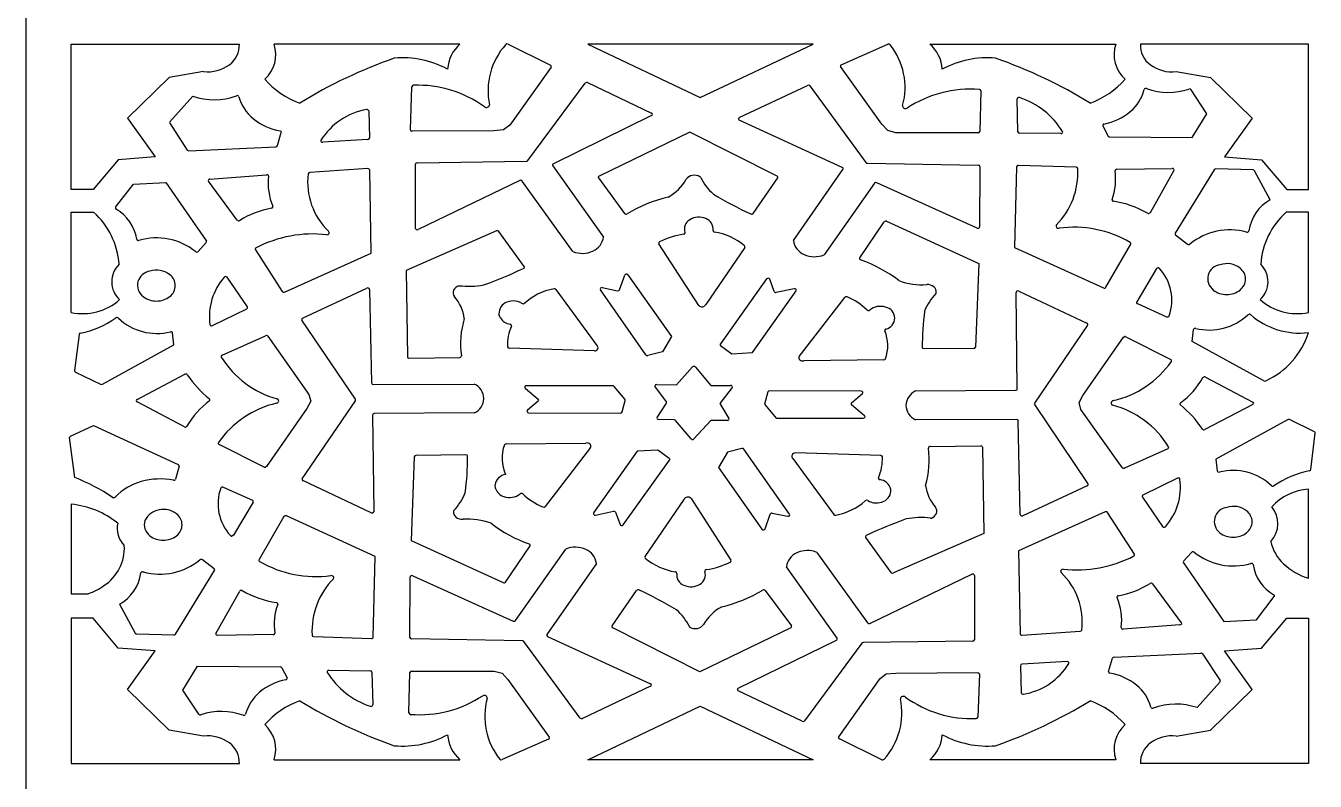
# Model space of a CAD drawing. Extents: x 0 to 1000, y 0 to 1000.
# Drawn here: x 0 to 286.7, y 173.8 to 341.8 of the extents above; entities that cross this region are included whole.
import ezdxf

# ---------------------------------------------------------------- set-up
doc = ezdxf.new("R2010")
doc.units = 0
doc.layers.add('WHITE', color=7, linetype='CONTINUOUS')

msp = doc.modelspace()

# ---------------------------------------------------------------- linework, layer by layer
at = {"layer": 'WHITE', "linetype": 'Continuous'}
for p, q in [((0, 1000), (0, 0)), ((10.1211, 305.424), (10.1211, 337.7211)), ((10.1211, 337.7211), (47.4949, 337.7211)), ((96.5472, 337.7211), (55.2218, 337.7211)), ((107.2497, 337.7211), (116.6621, 333.0519)), ((175.0745, 337.7211), (124.9941, 337.7211)), ((124.9941, 337.7211), (149.9393, 325.843)), ((149.9393, 325.843), (175.0745, 337.7211)), ((181.344, 333.1595), (191.6893, 337.7083)), ((201.0564, 337.7211), (242.382, 337.7211)), ((285.2334, 337.7211), (247.8596, 337.7211)), ((285.2334, 305.424), (285.2334, 337.7211)), ((116.7963, 332.6234), (107.6321, 319.6833)), ((190.3924, 319.9114), (181.1936, 332.7212)), ((31.8933, 330.2972), (22.6208, 321.2852)), ((39.5469, 331.619), (31.8933, 330.2972)), ((255.8076, 331.619), (263.4612, 330.2972)), ((263.4612, 330.2972), (272.7339, 321.2852)), ((85.5245, 318.6786), (85.8719, 328.2671)), ((111.6641, 311.8407), (124.4144, 329.0549)), ((124.9411, 329.1644), (139.1691, 322.3895)), ((158.663896, 321.400365), (173.8156, 328.5608)), ((174.3421, 328.4495), (186.8359, 311.4132)), ((212.4069, 327.3207), (212.1601, 318.3313)), ((262.6326, 322.239), (259.1261, 327.6025)), ((37.1418, 326.1487), (32.0503, 320.4776)), ((220.6124, 318.2517), (220.435, 325.5419)), ((22.6208, 321.2852), (28.8025, 312.6336)), ((76.2494, 322.8615), (76.411, 316.8206)), ((139.1734, 321.8453), (117.3138, 311.1295)), ((259.4008, 316.9455), (262.6326, 322.239)), ((272.7339, 321.2852), (266.5521, 312.6336)), ((32.0211, 320.1418), (35.9186, 314.1854)), ((104.1021, 318.4518), (85.9142, 318.3531)), ((106.2417, 318.6377), (104.1021, 318.4518)), ((107.6321, 319.6833), (106.2417, 318.6377)), ((158.6665, 320.8507), (158.4693, 321.1242)), ((181.5592, 310.3158), (158.6665, 320.8507)), ((191.6594, 318.4916), (190.3924, 319.9114)), ((193.4637, 318.0313), (191.6594, 318.4916)), ((239.5011, 319.529), (240.6875, 317.2851)), ((55.9548, 315.1672), (56.8223, 318.0735)), ((76.0518, 316.4982), (66.0236, 315.901)), ((147.6773, 318.1848), (127.4883, 308.405)), ((167.0656, 308.3923), (147.6773, 318.1848)), ((211.7726, 318.0222), (193.4637, 318.0313)), ((230.1929, 317.8474), (220.9946, 317.942)), ((241.0394, 317.0943), (259.4008, 316.9455)), ((28.8025, 312.6336), (20.5601, 312.0327)), ((36.2826, 314.0187), (55.6008, 314.9264)), ((266.5521, 312.6336), (274.7944, 312.0327)), ((20.5601, 312.0327), (14.9672, 305.424)), ((76.0648, 310.042), (63.1329, 309.1694)), ((76.822, 291.2541), (76.484, 309.7316)), ((86.6583, 296.7626), (86.6387, 311.0566)), ((87.0199, 311.373), (111.3389, 311.6882)), ((117.1781, 310.6996), (128.4628, 294.8378)), ((170.7084, 294.0685), (181.7058, 309.8843)), ((187.1604, 311.2595), (211.7963, 310.8516)), ((212.1757, 310.5342), (212.1029, 297.0872)), ((220.3389, 310.4632), (219.8746, 292.519)), ((220.4609, 310.687), (220.3389, 310.4632)), ((233.557, 310.3498), (220.7419, 310.7725)), ((242.5901, 309.9113), (254.9495, 310.1006)), ((264.2929, 309.7987), (255.5967, 295.6864)), ((272.9189, 309.75), (264.6519, 309.9726)), ((274.7944, 312.0327), (280.3875, 305.424)), ((23.9162, 306.6248), (31.1472, 306.9865)), ((31.1472, 306.9865), (40.1703, 293.9303)), ((47.0144, 298.6182), (40.634, 307.2619)), ((40.9295, 307.7399), (53.5527, 308.7049)), ((109.8644, 307.4088), (87.2429, 296.4907)), ((121.6743, 291.6136), (110.3956, 307.2967)), ((127.3105, 308.2103), (127.3539, 307.9701)), ((127.3539, 307.9701), (133.1455, 300.1027)), ((161.7737, 300.0872), (167.1996, 307.9683)), ((211.5277, 296.8122), (189.2307, 306.9094)), ((255.3089, 309.6526), (250.0211, 300.2452)), ((276.7309, 303.1262), (273.2607, 309.5614)), ((14.9672, 305.424), (10.1211, 305.424)), ((19.9798, 301.4638), (23.9162, 306.6248)), ((188.7069, 306.7903), (177.523, 290.8811)), ((280.3875, 305.424), (285.2334, 305.424)), ((10.1211, 278.067), (10.1211, 300.3572)), ((10.1211, 300.3572), (15.079, 300.3572)), ((185.4494, 290.2028), (190.8994, 298.2312)), ((191.4278, 298.3536), (211.8967, 288.9696)), ((250.0211, 300.2452), (249.769, 300.0715)), ((285.2334, 300.3572), (280.2757, 300.3572)), ((285.2334, 278.067), (285.2334, 300.3572)), ((104.6583, 296.1999), (84.5763, 287.3882)), ((110.8222, 288.3058), (105.1749, 296.0827)), ((40.1436, 293.5861), (38.3564, 291.6253)), ((149.6464, 279.6417), (140.8012, 293.3517)), ((159.8812, 292.5389), (151.2138, 279.8733)), ((219.8746, 292.519), (239.6445, 283.5192)), ((240.1833, 283.6604), (245.7238, 293.2397)), ((255.6751, 295.3158), (258.3242, 293.2495)), ((51.066, 292.0123), (57.0251, 282.7404)), ((57.5545, 282.6103), (76.822, 291.2541)), ((84.5763, 287.3882), (84.8562, 268.2246)), ((211.8967, 288.9696), (211.2029, 270.3653)), ((251.4191, 287.8302), (247.0385, 280.4415)), ((251.7357, 288.0076), (251.4191, 287.8302)), ((49.2935, 279.3345), (44.7945, 285.8851)), ((132.0567, 283.1186), (133.1754, 286.3727)), ((133.390022, 286.575706), (133.5, 286.6008)), ((133.8837, 286.4452), (143.585, 272.7297)), ((164.7449, 285.5124), (154.449, 271.123)), ((166.4203, 282.6993), (165.4514, 285.4406)), ((57.2562, 282.5847), (57.5545, 282.6103)), ((61.561, 276.8033), (75.8619, 283.4753)), ((76.4413, 283.2061), (76.8786, 262.3931)), ((117.8832, 283.1936), (126.9849, 270.7329)), ((137.8848, 268.6451), (127.7686, 283.1191)), ((128.1981, 283.5827), (131.5907, 282.8972)), ((161.6319, 269.1355), (171.3308, 282.852)), ((170.8994, 283.3165), (166.8883, 282.4805)), ((171.3039, 283.2011), (171.222289, 283.266283)), ((171.9949, 268.3058), (182.1158, 281.4144)), ((220.4902, 261.08), (220.2193, 282.533)), ((220.7998, 282.8102), (235.9726, 275.6771)), ((41.511, 275.1388), (49.1559, 278.9093)), ((247.2009, 280.0265), (253.6898, 277.12)), ((73.2993, 258.7544), (61.4138, 276.3761)), ((105.493153, 276.922722), (105.2251, 277.7049)), ((271.7517, 277.5688), (272.0196, 277.6878)), ((11.8382, 273.1901), (10.8592, 265.1311)), ((32.9308, 270.8758), (32.6432, 273.5041)), ((43.6382, 268.5734), (53.2976, 272.8936)), ((53.8194, 272.7743), (62.9641, 259.825)), ((143.585, 272.7297), (141.5648, 269.3275)), ((236.1179, 275.2495), (224.2926, 257.8979)), ((235.0859, 259.6326), (244.0751, 272.5411)), ((244.0751, 272.5411), (244.3156, 272.6913)), ((244.6152, 272.654), (254.613, 267.614)), ((259.4038, 271.6344), (259.6914, 274.2627)), ((17.0245, 262.1152), (32.9308, 270.8758)), ((126.4469, 269.5089), (107.4811, 270.1103)), ((154.5214, 270.7308), (157.0128, 268.8625)), ((199.7471, 269.9543), (199.4711, 270.045)), ((210.8203, 270.0588), (199.7471, 269.9543)), ((275.3101, 262.8738), (259.4038, 271.6344)), ((85.2501, 267.9121), (96.4917, 268.073)), ((141.5648, 269.3275), (138.3373, 268.5)), ((157.0128, 268.8625), (161.6319, 269.1355)), ((190.7934, 267.5183), (173.0243, 267.3136)), ((11.0456, 264.8286), (16.6087, 262.1062)), ((24.7572, 258.7248), (35.3699, 264.3318)), ((144.6988, 261.9593), (148.2843, 265.9432)), ((148.9163, 265.9345), (152.3329, 261.8526)), ((77.2669, 262.0822), (99.734753, 262.129899)), ((111.0714, 261.2292), (113.9639, 258.8112)), ((130.5432, 261.7675), (111.3485, 261.7662)), ((133.2536, 258.751), (130.8639, 261.6286)), ((142.4457, 258.1781), (139.866803, 261.704704)), ((140.2976, 262.0638), (144.6988, 261.9593)), ((152.3329, 261.8526), (156.7357, 261.8344)), ((157.0594, 261.3469), (154.3067, 257.8592)), ((261.7615, 263.5731), (262.0053, 263.7458)), ((262.3247, 263.7078), (272.8339, 258.1522)), ((35.2665, 252.6383), (24.7572, 258.1937)), ((61.4734, 241.0965), (73.2986, 258.448)), ((63.3779, 258.3192), (62.5053, 256.7134)), ((62.9641, 259.825), (63.3779, 258.3192)), ((113.9658, 258.371), (111.5423, 256.3152)), ((132.6116, 255.9424), (133.3111, 258.5048)), ((164.9794, 260.4036), (164.2436, 257.708)), ((185.7716, 260.5664), (165.3595, 260.6511)), ((183.6252, 257.975), (186.0488, 260.0309)), ((197.8296, 260.6279), (220.1058, 260.7606)), ((234.2131, 258.0268), (235.0859, 259.6326)), ((272.8339, 258.1522), (273.0108, 257.8868)), ((62.5053, 256.7134), (53.5162, 243.8049)), ((77.1009, 255.266), (77.372, 233.813)), ((99.7615, 255.7181), (77.4854, 255.5854)), ((111.8194, 255.7797), (132.2315, 255.6951)), ((140.3684, 254.7389), (142.4532, 257.8648)), ((154.3067, 257.8592), (156.3584, 254.5156)), ((164.2436, 257.708), (166.8425, 254.5786)), ((186.5196, 255.1168), (183.6272, 257.5348)), ((224.2918, 257.5916), (236.1772, 239.97)), ((234.627, 256.5212), (234.2131, 258.0268)), ((243.7719, 243.5719), (234.627, 256.5212)), ((272.8339, 257.6214), (262.2211, 252.0142)), ((9.9294, 250.56), (15.0347, 252.9351)), ((15.0347, 252.9351), (33.8837, 244.2305)), ((35.8297, 252.7729), (35.5859, 252.6002)), ((144.2067, 254.1881), (140.6972, 254.2716)), ((147.9493, 249.9479), (144.5152, 254.0504)), ((152.3017, 254.0731), (148.5813, 249.9391)), ((156.0102, 254.0577), (152.3017, 254.0731)), ((166.8425, 254.5786), (186.2425, 254.5798)), ((220.3242, 254.2637), (197.8558, 254.2163)), ((221.1497, 233.1399), (220.7126, 253.9529)), ((280.5665, 254.2308), (264.6604, 245.4702)), ((286.5455, 251.5173), (280.9823, 254.2399)), ((10.8821, 241.3692), (9.7358, 250.2521)), ((285.7528, 243.1558), (286.7318, 251.2149)), ((52.9758, 243.6921), (42.978, 248.732)), ((106.7976, 248.8277), (124.5668, 249.0325)), ((125.5962, 248.0402), (115.4753, 234.9316)), ((135.9591, 247.2106), (126.2604, 233.494)), ((140.5782, 247.4836), (135.9591, 247.2106)), ((143.0698, 245.6154), (140.5782, 247.4836)), ((156.0262, 247.0186), (154.0063, 243.6164)), ((159.2537, 247.846), (156.0262, 247.0186)), ((169.8224, 233.227), (159.7062, 247.7009)), ((190.1101, 246.2357), (171.1441, 246.8372)), ((201.0996, 248.273), (212.3409, 248.4341)), ((212.7351, 248.1216), (213.0148, 228.9578)), ((253.9528, 247.7726), (244.2934, 243.4524)), ((34.0711, 243.887), (33.2906, 241.0024)), ((53.5162, 243.8049), (53.2754, 243.6547)), ((86.3881, 245.9807), (85.6945, 227.3764)), ((97.8439, 246.3917), (86.7707, 246.2872)), ((98.1202, 246.3009), (97.8439, 246.3917)), ((132.8464, 230.8336), (143.1423, 245.223)), ((170.6061, 245.6132), (179.7079, 233.1524)), ((264.6604, 245.4702), (264.9478, 242.8419)), ((154.0063, 243.6164), (163.7073, 229.9007)), ((256.08, 241.2072), (248.4354, 237.4367)), ((265.1151, 242.6089), (265.4416, 242.5663)), ((43.3431, 239.0378), (43.567, 239.241)), ((43.9012, 239.226), (50.3902, 236.3195)), ((76.7913, 233.5358), (61.6185, 240.6689)), ((104.443033, 238.904791), (104.3529, 239.7137)), ((236.03, 239.5428), (221.7294, 232.8708)), ((285.2334, 218.9849), (285.2334, 238.7683)), ((10.1211, 235.4162), (10.1211, 215.5365)), ((50.5525, 235.9045), (46.1719, 228.5158)), ((137.7101, 223.8072), (146.3775, 236.4727)), ((147.9448, 236.7043), (156.7898, 222.9943)), ((248.2978, 237.0115), (252.7965, 230.4611)), ((57.4077, 232.6857), (51.8674, 223.1063)), ((77.7166, 223.827), (57.9466, 232.8268)), ((77.372, 233.813), (77.1801, 233.5369)), ((126.6916, 233.0295), (130.7028, 233.8655)), ((131.1707, 233.6468), (132.1398, 230.9054)), ((164.4156, 229.9735), (165.5345, 233.2275)), ((166.0005, 233.4488), (169.393, 232.7633)), ((240.0365, 233.7358), (220.7692, 225.092)), ((246.5251, 224.3337), (240.566, 233.6056)), ((253.1166, 230.2997), (253.4533, 230.4362)), ((46.1719, 228.5158), (45.8553, 228.3385)), ((85.6945, 227.3764), (106.1633, 217.9924)), ((112.1696, 226.3982), (111.9574, 226.5866)), ((192.4164, 220.2633), (186.7688, 228.0402)), ((213.0148, 228.9578), (192.9328, 220.1461)), ((77.2521, 205.8828), (77.7166, 223.827)), ((106.6916, 218.1149), (112.1416, 226.1433)), ((108.8842, 209.5557), (120.068, 225.4649)), ((175.9167, 224.7326), (187.1954, 209.0493)), ((220.7692, 225.092), (221.1072, 206.6144)), ((259.2346, 224.7208), (257.4474, 222.7599)), ((41.9159, 221.0302), (39.2668, 223.0965)), ((126.8826, 222.2776), (115.8853, 206.4617)), ((180.4129, 205.6465), (169.1284, 221.5082)), ((257.4207, 222.4158), (266.4438, 209.3595)), ((33.2981, 206.5474), (41.9945, 220.6596)), ((85.41531, 205.81369), (85.4881, 219.2588)), ((86.0633, 219.5338), (108.3605, 209.4366)), ((187.7266, 208.9372), (210.3483, 219.8553)), ((210.9327, 219.5834), (210.9523, 205.2894)), ((10.1211, 215.5365), (13.8838, 215.5365)), ((42.2821, 206.6935), (47.5699, 216.1008)), ((130.3915, 208.3777), (135.8173, 216.2588)), ((164.4455, 216.2433), (170.2371, 208.3759)), ((250.5766, 217.7278), (256.9573, 209.0843)), ((20.8601, 213.22), (24.3305, 206.7846)), ((273.6748, 209.7214), (277.6112, 214.8822)), ((14.9672, 210.0645), (10.1211, 210.0645)), ((10.1211, 210.0645), (10.1211, 177.7674)), ((20.5601, 203.4556), (14.9672, 210.0645)), ((266.4438, 209.3595), (273.6748, 209.7214)), ((274.7944, 203.4556), (280.3875, 210.0645)), ((280.3875, 210.0645), (285.2334, 210.0645)), ((285.2334, 210.0645), (285.2334, 177.7674)), ((24.6721, 206.596), (32.9394, 206.3735)), ((149.9137, 198.1612), (130.5254, 207.9538)), ((170.1027, 207.941), (149.9137, 198.1612)), ((221.5264, 206.3041), (234.4584, 207.1766)), ((256.6616, 208.6061), (244.0383, 207.641)), ((256.9573, 209.0843), (256.9711, 208.7785)), ((42.6415, 206.2455), (42.3101, 206.3883)), ((55.0011, 206.4347), (42.6415, 206.2455)), ((64.0341, 205.9962), (76.8492, 205.5735)), ((110.4308, 205.0866), (85.795, 205.4944)), ((123.2489, 187.8966), (110.7552, 204.9329)), ((115.8489, 206.2212), (116.032, 206.0302)), ((116.032, 206.0302), (138.9247, 195.4953)), ((158.4176, 194.5007), (180.2775, 205.2165)), ((185.927, 204.5053), (173.1766, 187.2911)), ((210.5712, 204.973), (186.2524, 204.6578)), ((28.8025, 202.8549), (20.5601, 203.4556)), ((22.6208, 194.2033), (28.8025, 202.8549)), ((240.7687, 198.2727), (241.6362, 201.1788)), ((241.9902, 201.4195), (261.3086, 202.3273)), ((261.6724, 202.1605), (265.57, 196.2044)), ((266.5521, 202.8549), (274.7944, 203.4556)), ((272.7339, 194.2033), (266.5521, 202.8549)), ((34.9586, 194.107), (38.1902, 199.4006)), ((38.1902, 199.4006), (56.5518, 199.2518)), ((56.9035, 199.0609), (58.0899, 196.8169)), ((67.3983, 198.4986), (76.5964, 198.404)), ((76.9789, 198.0943), (77.156, 190.8041)), ((85.1841, 189.0252), (85.4311, 198.0147)), ((85.8185, 198.3239), (104.1275, 198.3148)), ((104.1275, 198.3148), (105.9317, 197.8545)), ((105.9317, 197.8545), (107.1986, 196.4346)), ((191.3494, 197.7083), (193.4891, 197.8942)), ((193.4891, 197.8942), (211.6768, 197.9929)), ((211.6768, 197.9929), (211.9565, 197.8978)), ((221.1803, 199.5256), (221.3416, 193.4845)), ((231.5676, 200.445), (221.5392, 199.8478)), ((231.9139, 200.3099), (231.5676, 200.445)), ((107.1986, 196.4346), (116.3976, 183.6248)), ((180.7947, 183.7227), (189.9589, 196.6627)), ((189.9589, 196.6627), (191.3494, 197.7083)), ((212.0668, 197.6674), (211.7194, 188.0788)), ((265.5407, 195.8684), (260.4495, 190.1973)), ((31.8933, 185.1914), (22.6208, 194.2033)), ((38.4649, 188.7435), (34.9586, 194.107)), ((138.9285, 194.9462), (123.7754, 187.7852)), ((158.4219, 193.9565), (158.2296, 194.2278)), ((172.6499, 187.1816), (158.4219, 193.9565)), ((263.4612, 185.1914), (272.7339, 194.2033)), ((124.9941, 178.6249), (149.9393, 190.503)), ((149.9393, 190.503), (175.0745, 178.6249)), ((39.5469, 183.8695), (31.8933, 185.1914)), ((255.8076, 183.8695), (263.4612, 185.1914)), ((116.247, 183.1865), (105.902, 178.6378)), ((190.3413, 178.6249), (180.9289, 183.2941)), ((55.2216, 178.6249), (96.5472, 178.6249)), ((175.0745, 178.6249), (124.9941, 178.6249)), ((242.382, 178.6249), (201.0564, 178.6249)), ((10.1211, 177.7674), (47.4949, 177.7674)), ((285.2334, 177.7674), (247.8596, 177.7674))]:
    msp.add_line(p, q, dxfattribs=at)
for centre, radius, start, end in [((42.03126, 337.547269), 5.466404, 306.398334, 1.822305), ((48.321606, 335.397538), 7.280908, 311.251654, 18.610368), ((101.762525, 331.686932), 7.975638, 130.83682, 176.507432), ((118.163985, 327.341212), 15.382082, 138.008187, 191.802424), ((107.051059, 337.323875), 0.444124, 63.431598, 136.033991), ((191.870493, 337.307447), 0.439903, 41.216302, 114.323835), ((180.289934, 328.089733), 15.240632, 344.742255, 38.596382), ((195.841075, 331.686932), 7.975638, 3.492568, 49.16318), ((249.281619, 335.39726), 7.280451, 161.386111, 228.749126), ((253.142334, 337.4596), 5.289202, 177.166122, 234.617294), ((40.452537, 339.723324), 8.154768, 263.623803, 306.254097), ((118.213985, 231.239288), 109.548758, 109.328954, 121.531176), ((83.735069, 313.280328), 21.407068, 61.949603, 94.771722), ((116.56077, 332.7849), 0.285581, 325.561963, 69.217639), ((181.404456, 332.880337), 0.264168, 160.986644, 217.042594), ((181.470433, 332.846218), 0.337833, 111.977752, 159.160934), ((213.868617, 313.279985), 21.407411, 85.228316, 118.050168), ((179.387267, 231.234142), 109.554425, 58.46914, 70.670729), ((254.847532, 339.51869), 7.957816, 233.191795, 276.929308), ((67.407991, 342.527021), 19.050573, 221.420255, 250.10171), ((230.195766, 342.526669), 19.050223, 289.898491, 318.580227), ((86.225232, 328.217599), 0.356782, 86.727297, 172.024963), ((87.222641, 303.520468), 25.072376, 53.938436, 92.233314), ((124.748615, 328.768788), 0.439954, 64.054683, 139.434106), ((174.007013, 328.165327), 0.43936, 40.29982, 115.827451), ((210.023867, 302.357271), 25.366756, 85.410771, 123.597066), ((212.060321, 327.295255), 0.347512, 4.198923, 91.124716), ((239.655317, 329.90704), 9.328715, 309.64354, 345.827636), ((249.031085, 327.522939), 0.345779, 111.884517, 163.17925), ((249.080377, 327.413786), 0.465466, 69.970658, 112.506795), ((254.088894, 341.229942), 14.2305, 250.077205, 288.629974), ((258.783816, 327.340764), 0.430887, 37.404287, 110.218688), ((41.860936, 339.559316), 14.216711, 250.613255, 290.582489), ((47.022912, 325.816027), 0.464025, 68.04505, 110.698737), ((47.082431, 325.932593), 0.333862, 16.586805, 70.03986), ((56.480724, 328.486209), 9.405278, 195.151692, 231.308347), ((102.516607, 324.266737), 0.594835, 288.119463, 353.073275), ((195.495882, 323.98116), 0.512017, 168.983777, 242.669045), ((220.751316, 325.529248), 0.316569, 117.243377, 177.709478), ((220.822822, 325.402619), 0.461918, 70.633313, 117.938827), ((215.439131, 308.963123), 17.760403, 31.71399, 71.83506), ((58.73128, 331.194067), 12.925865, 231.025336, 260.197863), ((78.197271, 308.622149), 14.740831, 99.474511, 148.389673), ((75.863642, 322.722218), 0.449377, 58.506092, 101.923237), ((75.94788, 322.843519), 0.302056, 3.41268, 60.111132), ((102.427866, 324.457292), 0.803929, 236.281943, 289.90701), ((139.061925, 322.109728), 0.299597, 1.639475, 69.039205), ((139.052296, 322.12993), 0.309323, 293.048677, 357.845253), ((158.779817, 321.112041), 0.310755, 111.902642, 177.757573), ((195.66305, 324.219119), 0.801126, 239.860564, 293.86715), ((237.383343, 332.558752), 12.82028, 280.705272, 309.901271), ((32.244441, 320.291549), 0.268897, 136.218882, 213.841637), ((56.474619, 318.078722), 0.382313, 38.190827, 81.564868), ((56.565027, 318.148649), 0.268024, 343.717085, 38.39154), ((85.812008, 318.674308), 0.28754, 179.144798, 231.878341), ((85.901849, 318.775984), 0.423064, 230.806969, 271.672958), ((211.804137, 318.380106), 0.359293, 264.964326, 352.192821), ((230.314179, 318.163339), 0.270182, 320.916005, 30.237966), ((239.735707, 319.65432), 0.26598, 148.017357, 208.109873), ((239.828914, 319.585335), 0.381688, 99.67014, 146.644447), ((65.876397, 316.2155), 0.268148, 150.289141, 221.992391), ((65.982743, 316.308107), 0.409152, 221.667496, 275.730984), ((76.062825, 316.847217), 0.349191, 268.190771, 355.628362), ((220.966858, 318.29845), 0.357528, 187.513417, 274.450278), ((230.207704, 318.262786), 0.415649, 267.958927, 319.52846), ((241.026866, 317.491094), 0.396992, 211.257664, 271.809283), ((36.25034, 314.429017), 0.411583, 216.292098, 274.495465), ((55.604524, 315.301533), 0.375152, 269.431269, 339.017842), ((76.10234, 309.609326), 0.4343, 54.116511, 94.958727), ((76.189028, 309.718291), 0.295273, 2.583377, 55.351944), ((86.992287, 311.018433), 0.355641, 85.546908, 173.83915), ((111.344416, 312.099425), 0.411262, 269.231497, 321.016227), ((117.413844, 310.861554), 0.286014, 110.474243, 214.488653), ((181.43787, 310.016544), 0.322917, 19.587464, 67.930464), ((181.490445, 310.039794), 0.265624, 324.169357, 18.664279), ((187.155596, 311.668758), 0.409286, 218.638127, 270.672557), ((211.822707, 310.497709), 0.354875, 5.901995, 94.267374), ((220.722472, 310.331841), 0.441087, 87.475546, 126.371366), ((217.324143, 309.154686), 16.628153, 315.379779, 3.091314), ((233.574243, 309.991287), 0.358927, 9.641264, 92.753496), ((242.498733, 309.589861), 0.287861, 132.380489, 185.811596), ((242.589686, 309.483661), 0.42764, 89.944539, 131.791089), ((254.973215, 309.699871), 0.40143, 39.961763, 93.386733), ((255.077189, 309.78517), 0.266954, 330.224562, 40.262495), ((264.627359, 309.565752), 0.407587, 86.548097, 145.143101), ((272.923374, 309.354086), 0.395939, 31.574088, 90.647431), ((40.845006, 307.424761), 0.266547, 147.621349, 217.662014), ((40.947034, 307.344219), 0.396069, 92.537267, 145.685012), ((53.595595, 308.278024), 0.429025, 51.460716, 95.738204), ((53.690759, 308.386502), 0.284967, 354.683988, 52.837723), ((67.175422, 306.834564), 13.288777, 173.407979, 202.860141), ((77.804337, 307.055356), 15.136199, 173.03926, 226.313596), ((63.13123, 308.808652), 0.360752, 89.734748, 167.016841), ((110.062251, 306.98609), 0.466721, 78.111377, 115.082099), ((110.086619, 307.060658), 0.388826, 37.37758, 79.361605), ((127.623615, 308.102897), 0.331023, 114.12807, 161.067287), ((137.369449, 313.345418), 11.078753, 299.547619, 329.20047), ((148.586418, 306.513369), 2.058274, 100.217808, 145.718878), ((148.684862, 306.209829), 2.374853, 59.463342, 101.256172), ((149.720841, 307.967421), 0.334662, 27.085682, 59.339942), ((160.925576, 313.555909), 12.186428, 206.492388, 228.836833), ((166.961731, 308.126299), 0.285561, 326.406785, 68.670219), ((189.045191, 306.513883), 0.436861, 64.872091, 140.747787), ((229.360807, 307.626146), 12.996335, 340.027501, 8.560567), ((200.202726, 383.662248), 92.317759, 239.180001, 245.038716), ((20.202519, 301.293961), 0.280087, 142.671886, 242.686928), ((58.728305, 280.200634), 21.452681, 100.946243, 121.31165), ((54.589243, 301.644384), 0.38696, 279.738744, 324.176561), ((54.681553, 301.570346), 0.268847, 325.456122, 22.239658), ((150.145588, 272.540579), 32.013316, 103.204448, 120.895056), ((241.826609, 303.097437), 0.266603, 160.370245, 217.782033), ((241.918998, 303.167049), 0.382274, 217.544521, 262.907864), ((238.429786, 280.939799), 22.117374, 60.132347, 81.046961), ((281.26254, 294.923928), 9.370861, 118.920033, 172.140746), ((3.839288, 287.698805), 16.928263, 3.687705, 48.397309), ((15.406974, 292.93141), 9.360187, 8.714619, 60.092319), ((47.325664, 298.863632), 0.396386, 218.255783, 262.321363), ((47.345242, 298.927511), 0.462436, 260.974789, 300.435863), ((133.456338, 300.347228), 0.395493, 218.191175, 262.088303), ((133.476588, 300.411006), 0.461589, 260.688235, 300.059881), ((148.902531, 296.604267), 2.435434, 121.415064, 197.670975), ((149.659519, 295.452038), 3.813601, 65.734122, 122.097811), ((150.336994, 296.574631), 2.516623, 353.613605, 69.294082), ((161.436571, 300.390763), 0.464878, 245.542139, 282.779313), ((161.45603, 300.32593), 0.397374, 282.110737, 323.074995), ((191.217453, 297.995125), 0.396092, 102.384919, 143.415374), ((191.238041, 297.929959), 0.464198, 65.871281, 103.141852), ((249.669585, 300.521697), 0.461043, 240.734445, 282.452535), ((291.515412, 287.698805), 16.928263, 131.602691, 176.312971), ((63.833397, 268.144921), 27.370602, 83.520724, 117.495655), ((66.924969, 295.933806), 0.593113, 269.713198, 327.771461), ((67.076762, 295.814943), 0.401796, 330.567315, 47.230917), ((86.970137, 296.77795), 0.312214, 182.818151, 248.18214), ((87.045704, 296.907478), 0.461075, 245.445445, 295.320845), ((104.839381, 295.800928), 0.438142, 40.02379, 114.411784), ((148.767862, 278.35841), 17.283581, 98.273768, 116.938553), ((146.232049, 295.854993), 0.395894, 277.058839, 321.621321), ((146.32775, 295.773403), 0.270254, 322.584592, 19.809381), ((153.166256, 296.27137), 0.329084, 175.934708, 266.226896), ((151.054668, 282.466713), 13.63738, 49.978096, 81.184669), ((211.71559, 297.23612), 0.463692, 246.096139, 294.978965), ((211.77931, 297.112264), 0.324559, 294.015443, 355.570924), ((229.4945, 297.253541), 0.401417, 146.516719, 222.995244), ((229.657703, 297.400584), 0.62107, 222.649721, 279.648871), ((233.086675, 272.161267), 24.850464, 59.755584, 97.688964), ((255.831012, 295.542376), 0.275037, 148.422259, 235.467234), ((267.725797, 282.555302), 13.891668, 74.353496, 129.569035), ((271.593286, 296.378179), 0.462072, 254.833966, 297.549383), ((271.658473, 296.258197), 0.325553, 297.144042, 350.64886), ((24.969774, 294.39939), 0.314638, 189.104981, 244.79855), ((25.044407, 294.521389), 0.45707, 242.844911, 286.079251), ((29.069831, 280.690512), 13.947695, 51.429501, 106.232293), ((39.950778, 293.774193), 0.269369, 315.711335, 35.417428), ((124.506938, 295.379662), 3.992801, 294.02268, 352.200334), ((141.044167, 293.501643), 0.28551, 111.873074, 211.680118), ((159.656909, 292.694674), 0.273078, 325.219353, 52.115237), ((174.520795, 294.529057), 3.840113, 186.888252, 247.7058), ((245.476953, 293.37682), 0.282374, 330.948458, 63.352075), ((258.58758, 293.601087), 0.439297, 233.162442, 272.155153), ((258.595732, 293.600724), 0.438703, 271.092988, 309.825497), ((38.041679, 291.934884), 0.437382, 230.911383, 273.673195), ((38.051485, 291.926868), 0.428855, 272.434311, 315.316251), ((51.308044, 292.161938), 0.284565, 112.990388, 211.725452), ((123.764977, 296.852686), 5.640829, 248.245347, 294.815286), ((175.402889, 296.068347), 5.603785, 245.330922, 292.230617), ((185.666281, 290.050044), 0.265277, 144.841875, 202.670133), ((185.730638, 290.082338), 0.337145, 203.518919, 253.307877), ((175.668049, 261.276343), 30.176161, 52.310768, 70.715901), ((24.575557, 284.907888), 5.460884, 134.728055, 226.91468), ((27.983729, 284.107437), 3.144365, 96.73646, 232.559735), ((29.111462, 282.763464), 4.710681, 51.847764, 108.523796), ((69.031257, 375.352933), 96.891527, 289.787499, 295.460871), ((110.550577, 288.175633), 0.332182, 293.757181, 340.600846), ((110.61287, 288.145639), 0.263573, 342.253354, 37.419941), ((251.773808, 287.583989), 0.425322, 43.210793, 95.140535), ((244.365345, 280.789375), 10.477761, 340.594958, 42.553075), ((265.975057, 285.557079), 3.144094, 96.763193, 232.563341), ((267.103131, 284.213373), 4.710572, 51.846822, 108.546891), ((268.101769, 285.420992), 3.144267, 1.239353, 52.562326), ((270.779201, 284.907836), 5.460738, 313.084479, 45.271287), ((30.110046, 284.107517), 3.144292, 307.436125, 358.758668), ((30.110294, 283.971356), 3.144043, 1.240103, 52.5635), ((54.146815, 277.101083), 13.333262, 138.649979, 187.446445), ((44.453837, 285.61351), 0.433279, 87.279724, 136.856075), ((44.471315, 285.641758), 0.404554, 36.977907, 89.563116), ((96.783427, 282.230435), 1.851017, 104.399913, 155.61015), ((98.556356, 302.153506), 18.267233, 262.977751, 280.330676), ((133.496876, 286.247784), 0.344893, 108.048339, 158.76531), ((133.555115, 286.185819), 0.418625, 38.287118, 97.565299), ((165.078699, 285.236365), 0.433147, 83.584181, 140.410967), ((165.107565, 285.293221), 0.374089, 23.201565, 87.00671), ((199.302314, 299.321226), 15.084525, 249.894861, 273.981125), ((200.517096, 282.074042), 2.205427, 49.93951, 94.355639), ((268.101993, 285.557133), 3.144046, 307.433898, 358.758276), ((28.982035, 285.314435), 4.709979, 231.843606, 270.786654), ((29.111313, 285.315022), 4.710565, 269.214073, 308.153913), ((57.337223, 282.954316), 0.378393, 214.425143, 257.635854), ((76.054079, 283.055268), 0.461908, 65.503912, 114.585683), ((76.129065, 283.185172), 0.312936, 3.834598, 68.136673), ((96.376135, 282.474612), 1.380308, 157.860424, 220.815913), ((88.412147, 275.546786), 9.175264, 7.37532, 41.050485), ((119.825948, 270.216069), 13.334721, 100.215597, 133.454004), ((117.552969, 282.921525), 0.427875, 39.484792, 102.412144), ((127.992371, 283.276173), 0.273396, 135.851227, 215.066466), ((128.10382, 283.155394), 0.437584, 77.55771, 134.667957), ((131.691125, 283.286942), 0.402473, 255.550895, 335.274572), ((166.78578, 282.871129), 0.403858, 205.180314, 284.705499), ((170.994838, 282.86698), 0.459539, 60.33328, 101.986556), ((171.112904, 283.010796), 0.26962, 323.916462, 44.89601), ((182.445612, 281.123745), 0.439609, 66.016723, 138.611042), ((176.770952, 267.72082), 14.994269, 46.490128, 67.022332), ((210.729166, 274.131551), 11.659975, 135.655736, 158.669797), ((201.019099, 282.622374), 1.463001, 352.811381, 51.165865), ((202.184019, 282.48554), 0.290288, 315.340648, 350.834237), ((220.542524, 282.513336), 0.323822, 113.983317, 176.518575), ((220.606433, 282.388438), 0.463977, 65.369814, 114.924841), ((239.833435, 283.943642), 0.464594, 246.004348, 284.721718), ((239.858699, 283.868601), 0.385634, 283.924607, 327.323586), ((266.973736, 286.764611), 4.710355, 231.846417, 270.786587), ((267.10303, 286.765002), 4.710746, 269.213897, 308.151928), ((12.661425, 290.101616), 12.299806, 258.080703, 311.710425), ((49.054705, 279.176912), 0.286106, 290.713568, 33.421982), ((107.903971, 277.84215), 2.682385, 109.860078, 182.932936), ((108.405743, 276.866402), 3.773178, 53.413348, 111.993211), ((150.359684, 280.289412), 0.963485, 222.241651, 279.73495), ((150.417851, 280.19002), 0.856649, 277.02359, 338.301638), ((187.381825, 278.910725), 0.426726, 227.621349, 269.902699), ((187.391913, 278.926054), 0.442187, 268.598717, 309.570773), ((190.049887, 275.64152), 3.783119, 72.507822, 128.912211), ((190.662505, 276.718806), 2.58467, 2.507817, 78.291933), ((258.183264, 270.615946), 58.828987, 172.423265, 180.337906), ((247.292474, 280.301611), 0.289951, 151.154017, 251.58931), ((282.693169, 290.101683), 12.299852, 228.289803, 281.918803), ((7.917089, 294.179087), 21.137431, 281.48917, 304.946007), ((20.278662, 276.477641), 0.453118, 85.400246, 124.088823), ((20.290022, 276.511272), 0.418773, 45.565912, 86.580487), ((29.1125, 285.77589), 12.374601, 226.428554, 284.207733), ((41.24714, 275.434549), 0.326966, 190.832385, 250.890536), ((61.655858, 276.531655), 0.287731, 109.249049, 212.726194), ((116.15097, 271.108381), 19.467197, 163.232031, 187.922942), ((108.180905, 278.57084), 3.152825, 211.516449, 261.287011), ((107.650604, 275.085013), 0.373127, 34.825862, 81.881012), ((107.740407, 275.146517), 0.264285, 336.136981, 34.998846), ((190.575957, 276.959498), 2.671792, 284.745561, 357.262655), ((235.877035, 275.40614), 0.287319, 326.963211, 70.572676), ((253.876526, 277.54779), 0.466766, 246.419272, 288.444), ((253.913733, 277.451346), 0.363536, 287.690116, 336.811351), ((263.222277, 286.534858), 12.375025, 255.793351, 313.570362), ((272.058211, 277.243308), 0.446166, 55.612423, 94.964513), ((283.362906, 290.309479), 16.834518, 228.962701, 276.379342), ((12.175886, 273.124685), 0.343964, 98.120441, 169.036679), ((32.257872, 273.336877), 0.45594, 61.403868, 103.724311), ((32.334915, 273.459546), 0.311488, 8.223504, 63.046924), ((41.310447, 275.556564), 0.463409, 248.432591, 295.6439), ((53.481402, 272.496734), 0.437362, 39.39304, 114.850398), ((117.401002, 270.866352), 10.302025, 156.103227, 182.514941), ((191.322316, 274.080817), 0.302248, 102.674403, 198.862613), ((183.151435, 270.706926), 8.538408, 339.693937, 22.562964), ((244.411208, 272.237374), 0.463886, 63.912368, 101.894092), ((260.01026, 274.210321), 0.323133, 118.011613, 170.671375), ((260.077733, 274.089385), 0.4616, 76.537208, 118.355597), ((268.285831, 279.042122), 17.80628, 294.697912, 342.133663), ((107.462617, 270.46752), 0.357698, 188.556527, 272.961967), ((126.436547, 270.373747), 0.864909, 270.685844, 332.740492), ((126.64426, 270.223618), 0.612702, 336.326101, 56.222853), ((154.672398, 270.961457), 0.275687, 144.128657, 236.789422), ((199.645973, 270.277335), 0.290792, 181.642522, 233.032176), ((210.847841, 270.416469), 0.358727, 265.596894, 351.799384), ((43.730213, 268.297935), 0.290426, 108.470859, 207.796558), ((61.304858, 279.087196), 20.91204, 211.494167, 255.064879), ((85.147343, 268.235079), 0.291332, 182.061359, 233.364738), ((85.235337, 268.339776), 0.427931, 232.275306, 271.976985), ((96.491871, 268.501339), 0.428339, 269.977086, 311.554057), ((96.583645, 268.394566), 0.28757, 311.982074, 6.07503), ((138.220241, 268.913066), 0.429332, 218.619496, 285.822258), ((172.516464, 267.991279), 0.609059, 148.908553, 228.488778), ((172.768558, 268.247087), 0.967885, 227.350123, 285.321058), ((190.80875, 267.902846), 0.384852, 267.714183, 335.589918), ((237.032062, 279.501236), 21.572784, 282.788617, 325.223106), ((254.508792, 267.347708), 0.285956, 328.077034, 68.628102), ((11.161897, 265.108942), 0.303507, 175.81324, 247.469374), ((35.580969, 263.918215), 0.464331, 78.240663, 117.037007), ((35.606807, 263.993136), 0.385847, 35.609908, 79.72972), ((56.402453, 278.038805), 24.708916, 214.01106, 230.968581), ((148.593018, 265.638351), 0.433867, 88.668511, 135.361286), ((148.607027, 265.655791), 0.416328, 42.024372, 90.540413), ((16.807666, 262.523462), 0.462271, 244.506471, 297.973479), ((77.234762, 262.439995), 0.359236, 187.500894, 275.132719), ((98.273143, 258.848865), 3.591864, 1.287955, 65.988351), ((111.232422, 261.447593), 0.271337, 152.519686, 233.598606), ((111.332546, 261.369807), 0.396714, 87.695159, 149.223801), ((130.552635, 261.349608), 0.417999, 41.87036, 91.293314), ((140.275908, 261.651867), 0.412504, 86.985671, 172.640821), ((156.754815, 261.444326), 0.390542, 35.083916, 92.805453), ((156.853485, 261.517795), 0.267593, 320.309777, 34.354309), ((220.192079, 261.087316), 0.298211, 308.889092, 358.594135), ((246.15802, 272.432938), 17.943392, 306.22577, 330.411586), ((262.113773, 263.296222), 0.462479, 62.865595, 103.564878), ((275.527026, 263.281687), 0.461983, 241.994614, 295.49789), ((24.887494, 258.446308), 0.307464, 115.072767, 177.596895), ((24.8763, 258.464739), 0.296052, 181.071965, 246.278285), ((51.4297, 243.915973), 17.938929, 126.222037, 150.41418), ((40.660045, 258.630112), 0.295489, 304.945407, 356.893783), ((40.674654, 258.619856), 0.280505, 358.824302, 53.348566), ((55.654852, 258.460805), 0.592388, 282.5626, 349.022434), ((55.727961, 258.405454), 0.511675, 353.552934, 68.522896), ((73.08117, 258.601698), 0.266268, 324.744145, 34.99406), ((98.155153, 259.063837), 3.711376, 295.64648, 357.92721), ((113.79754, 258.590378), 0.276475, 307.487787, 53.006813), ((133.050997, 258.573867), 0.269117, 345.128963, 41.162622), ((142.233734, 258.016286), 0.266671, 325.38475, 37.357901), ((165.335399, 260.272492), 0.379374, 86.357721, 159.782158), ((185.795787, 260.188166), 0.379006, 29.240181, 93.658867), ((185.881857, 260.2488), 0.2745, 307.457282, 26.971798), ((199.435576, 257.282406), 3.710996, 115.642941, 177.930748), ((220.108913, 261.194261), 0.433672, 269.588727, 308.570913), ((241.936624, 257.884981), 0.592896, 102.598779, 169.010863), ((60.559347, 236.845249), 21.572597, 102.789843, 145.224328), ((77.397431, 255.259303), 0.296607, 128.695027, 178.706235), ((77.481873, 255.153221), 0.432194, 89.532454, 128.640133), ((111.709091, 256.097263), 0.274437, 127.427494, 206.96976), ((111.795439, 256.158349), 0.379406, 209.278195, 273.620853), ((132.255941, 256.073291), 0.37898, 266.302295, 339.79523), ((183.793416, 257.75566), 0.276418, 127.48525, 233.035381), ((199.317722, 257.496933), 3.591625, 181.284824, 245.981198), ((224.509822, 257.744182), 0.26611, 144.714595, 214.986113), ((241.863843, 257.941119), 0.51241, 173.62666, 248.458658), ((236.286091, 237.258761), 20.912192, 31.494051, 75.064845), ((256.917266, 257.726595), 0.281416, 178.919777, 233.253091), ((256.930126, 257.716126), 0.294648, 124.79193, 176.931249), ((241.189943, 238.307711), 24.707637, 34.011619, 50.970342), ((272.704074, 257.89959), 0.306993, 295.017609, 357.61222), ((35.477546, 253.049692), 0.462367, 242.841988, 283.55311), ((140.587207, 254.587498), 0.266081, 145.319078, 216.239894), ((140.687073, 254.662346), 0.390877, 216.435006, 271.484599), ((144.206363, 253.772916), 0.415184, 41.939028, 89.953463), ((156.022827, 254.470705), 0.413198, 268.248807, 320.37792), ((156.129634, 254.373748), 0.269177, 321.776545, 31.802059), ((186.258417, 254.976685), 0.397204, 267.703378, 329.200052), ((186.358807, 254.898286), 0.271298, 332.567979, 53.652605), ((220.35655, 253.906039), 0.359121, 7.497735, 95.168258), ((280.783426, 253.822921), 0.461976, 64.50166, 118.005836), ((10.039717, 250.27582), 0.304841, 111.215895, 184.462748), ((148.258678, 250.226243), 0.416161, 221.977278, 270.526185), ((148.272124, 250.244744), 0.434751, 268.731565, 315.329123), ((261.983859, 252.351932), 0.38487, 215.543375, 259.75394), ((262.009988, 252.42811), 0.46464, 258.254096, 297.023574), ((286.429725, 251.237387), 0.302911, 355.74266, 67.529412), ((43.082004, 248.998051), 0.285657, 147.982371, 248.648571), ((114.454532, 245.636775), 8.553021, 159.71445, 204.657606), ((106.782258, 248.443523), 0.384483, 87.713107, 155.641694), ((124.822499, 248.098863), 0.968019, 47.345925, 105.316272), ((125.074542, 248.354759), 0.609159, 328.910052, 48.472748), ((159.370759, 247.432934), 0.429332, 38.619496, 105.822258), ((171.154988, 245.971487), 0.865781, 90.720563, 152.705773), ((181.442077, 245.236755), 19.465275, 343.232984, 7.925008), ((201.007563, 247.951442), 0.287778, 132.000581, 186.159124), ((201.09902, 247.844652), 0.428348, 89.922382, 131.533495), ((212.355385, 248.006029), 0.428316, 52.251302, 91.938072), ((212.442599, 248.11004), 0.292729, 2.263144, 53.285686), ((253.861056, 248.048019), 0.290297, 288.42325, 27.820149), ((33.779802, 243.950948), 0.298235, 347.618309, 69.611959), ((86.743444, 245.929176), 0.35906, 85.646576, 171.749703), ((39.410308, 245.728439), 58.826423, 352.425283, 0.339493), ((97.94509, 246.068828), 0.290725, 1.610721, 52.963651), ((142.918471, 245.384543), 0.276035, 324.181117, 56.754776), ((170.947618, 246.122738), 0.613403, 156.380976, 236.167978), ((180.192468, 245.479362), 10.29957, 336.100133, 2.517133), ((190.12864, 245.878782), 0.357399, 8.514742, 92.973574), ((-4.256546, 202.286503), 41.91224, 55.801698, 68.82617), ((29.880421, 225.747429), 15.301049, 78.916822, 106.027533), ((32.968326, 241.106347), 0.338623, 296.194346, 342.12327), ((53.179949, 244.108773), 0.463997, 243.897468, 281.871329), ((61.713967, 240.939714), 0.287148, 146.906285, 250.581546), ((107.131717, 239.294566), 2.810248, 99.220877, 171.422628), ((189.851522, 241.199656), 0.265146, 156.212948, 214.914325), ((189.94093, 241.261853), 0.37406, 214.888069, 261.818805), ((189.638358, 238.122372), 2.780431, 12.836512, 84.854946), ((244.109818, 243.848914), 0.436951, 219.34377, 294.843587), ((243.444684, 239.244765), 13.332787, 318.649053, 7.447372), ((256.280568, 240.788993), 0.463815, 68.454494, 115.621997), ((256.344751, 240.912222), 0.325947, 10.728712, 70.994209), ((265.255927, 242.88658), 0.31135, 188.250741, 243.1079), ((268.478677, 230.569742), 12.375025, 46.429638, 104.206649), ((289.672843, 222.170474), 21.133729, 101.488256, 124.948498), ((285.415418, 243.221019), 0.343628, 278.07717, 349.059146), ((29.066055, 228.126478), 12.790249, 105.463731, 136.054972), ((32.911855, 241.218124), 0.46385, 258.805138, 296.35879), ((53.225526, 235.556672), 10.477623, 160.594963, 222.55411), ((43.714612, 238.79931), 0.465703, 66.380647, 108.479555), ((107.127981, 239.856955), 2.848783, 199.526047, 252.914223), ((189.763491, 238.456295), 2.601336, 293.80124, 6.263414), ((209.178025, 240.798279), 9.174026, 187.370431, 221.049475), ((235.935285, 239.814396), 0.287638, 289.225398, 32.749845), ((277.301255, 239.83401), 0.418173, 225.48977, 266.537637), ((286.184795, 226.255154), 12.549262, 94.347927, 136.665285), ((277.312079, 239.869749), 0.454583, 265.447865, 304.048966), ((8.373601, 216.380302), 19.115941, 50.829913, 84.754938), ((19.547458, 237.327271), 0.449185, 236.662584, 275.690952), ((19.557466, 237.303626), 0.424732, 274.663728, 314.848156), ((50.29851, 236.044405), 0.289973, 331.15273, 71.566649), ((86.859774, 242.215139), 11.662145, 315.661419, 338.674421), ((107.54095, 240.705558), 3.784061, 250.711822, 308.903887), ((110.199022, 237.420153), 0.441986, 88.563815, 129.58148), ((110.209637, 237.436463), 0.425538, 47.55945, 89.93761), ((120.824147, 248.631634), 15.001773, 226.495743, 247.017891), ((147.173425, 236.156229), 0.856534, 97.043118, 158.316563), ((147.231158, 236.055971), 0.964166, 42.254512, 99.718455), ((177.728421, 246.225339), 13.435127, 280.297174, 311.821914), ((186.978768, 235.868536), 0.451448, 58.656068, 130.229565), ((189.179522, 239.525527), 3.816685, 238.996772, 295.344627), ((248.535994, 237.169282), 0.285713, 110.614739, 213.520811), ((30.617271, 229.581454), 4.71029, 51.845896, 151.486683), ((31.615831, 230.788853), 3.144206, 1.240085, 52.562321), ((57.732376, 232.477169), 0.385875, 103.927166, 147.288356), ((57.757616, 232.40223), 0.464731, 66.005259, 104.723814), ((76.98451, 233.956975), 0.463377, 245.357148, 294.967056), ((96.572846, 233.724063), 1.463871, 172.836873, 231.15083), ((95.406097, 233.860547), 0.289385, 135.188169, 170.842986), ((97.074011, 234.27201), 2.205472, 229.940261, 274.352782), ((115.145498, 235.222211), 0.439573, 246.013253, 318.614512), ((126.47787, 233.335062), 0.269359, 143.838686, 224.908521), ((126.590205, 233.440715), 0.423532, 224.302709, 283.851404), ((130.805374, 233.475076), 0.403673, 25.176166, 104.720349), ((165.899875, 233.059402), 0.402189, 75.51113, 155.294274), ((169.487247, 233.19125), 0.438206, 257.580065, 314.630404), ((169.598386, 233.069722), 0.273713, 315.946184, 35.072398), ((180.038079, 233.424387), 0.42778, 219.480174, 282.408386), ((199.034531, 214.184744), 18.275034, 83.298082, 100.325858), ((201.222881, 232.796228), 0.464664, 263.130093, 289.083365), ((200.838752, 234.083787), 1.807981, 287.246894, 337.640477), ((201.215615, 233.871455), 1.379696, 339.842096, 40.834202), ((221.462368, 233.161229), 0.313395, 183.902476, 248.124456), ((221.537061, 233.291486), 0.46257, 245.549445, 294.569984), ((240.22343, 233.308374), 0.466515, 76.188549, 113.621621), ((240.253353, 233.391091), 0.37916, 34.454201, 77.595675), ((267.434767, 231.596107), 3.145804, 96.748084, 232.56431), ((268.563482, 230.251693), 4.712951, 51.846756, 108.53743), ((269.562708, 231.45989), 3.145829, 1.240601, 52.563798), ((272.736655, 231.136894), 5.707939, 315.809546, 40.808243), ((25.518368, 230.027856), 5.204473, 166.979745, 226.161428), ((29.488958, 230.924756), 3.14379, 163.265459, 232.564243), ((31.615831, 230.924947), 3.144206, 307.437678, 358.759915), ((98.289311, 217.026996), 15.082352, 69.893963, 93.984081), ((121.921603, 255.066686), 30.172847, 232.309379, 250.716813), ((132.483253, 231.052545), 0.373647, 203.191684, 267.030982), ((132.512766, 231.109689), 0.433055, 263.520865, 320.391534), ((164.036017, 230.160638), 0.419074, 218.335714, 277.552746), ((164.060171, 230.13393), 0.389959, 274.54914, 335.706999), ((228.57285, 140.966449), 96.921198, 109.789423, 115.46097), ((253.120071, 230.704706), 0.405021, 216.974939, 269.508985), ((269.562708, 231.59611), 3.145829, 307.436201, 358.7594), ((30.488006, 232.132514), 4.710457, 231.845144, 270.785713), ((30.617271, 232.132346), 4.71029, 269.213322, 308.154104), ((45.817016, 228.761635), 0.424864, 223.199278, 275.169877), ((186.97961, 228.200617), 0.264905, 162.403729, 217.269567), ((187.04132, 228.169555), 0.333298, 113.803553, 160.52034), ((268.434091, 232.804481), 4.713125, 231.847479, 270.786671), ((268.563482, 232.804307), 4.712951, 269.213627, 308.153244), ((286.66036, 229.508928), 10.108101, 193.447768, 226.576706), ((11.91967, 225.718353), 10.009348, 303.112135, 3.181711), ((111.92554, 226.296021), 0.264586, 324.745552, 22.717175), ((122.188119, 220.278064), 5.603407, 65.329245, 112.232294), ((123.070698, 221.817303), 3.839593, 6.885275, 67.710562), ((137.934521, 223.651298), 0.273259, 145.212872, 232.05681), ((173.083781, 220.966804), 3.992261, 114.021714, 172.206021), ((173.826281, 219.492477), 5.641696, 68.251678, 114.814093), ((233.757491, 248.200888), 27.3704, 263.520914, 297.496613), ((246.28319, 224.184119), 0.28442, 292.995274, 31.729772), ((259.539215, 224.419574), 0.4284, 92.396651, 135.320485), ((259.549255, 224.410275), 0.438218, 50.972162, 93.657566), ((268.521299, 235.655361), 13.947536, 231.428821, 286.231925), ((29.865203, 233.790698), 13.891668, 254.353496, 309.569035), ((38.99586, 222.744555), 0.439637, 91.16779, 129.824478), ((39.003122, 222.744962), 0.439437, 53.127472, 92.115532), ((41.75984, 220.803466), 0.275251, 328.488258, 55.46042), ((52.114173, 222.969125), 0.282336, 150.931381, 243.342288), ((64.504423, 244.184621), 24.850367, 239.755457, 277.68923), ((146.536483, 233.879331), 13.637446, 229.97805, 261.184069), ((151.358761, 220.491312), 0.395555, 97.022571, 141.638891), ((148.822717, 237.989233), 17.285283, 278.274695, 296.937626), ((156.547002, 222.844275), 0.285409, 291.866191, 31.711921), ((230.666156, 220.411967), 0.59334, 89.725331, 147.759327), ((257.640085, 222.571863), 0.269231, 135.699461, 215.426735), ((272.546662, 221.82404), 0.457638, 62.862979, 106.067746), ((272.621452, 221.946894), 0.314371, 9.060489, 64.780708), ((282.183908, 223.414649), 9.360079, 188.715082, 240.094186), ((289.05555, 231.99605), 13.560931, 226.44991, 253.629343), ((16.328859, 221.422169), 9.370578, 298.918199, 352.139909), ((25.932251, 220.088139), 0.325128, 117.127858, 170.69664), ((25.99774, 219.967579), 0.462299, 74.844972, 117.538377), ((80.267663, 207.191272), 16.628756, 135.381628, 183.091059), ((67.933626, 218.946271), 0.620249, 42.61223, 99.673864), ((68.0965, 219.092459), 0.401417, 326.516719, 42.995244), ((85.812096, 219.233449), 0.324987, 114.060317, 175.52605), ((85.875411, 219.109876), 0.463696, 66.096348, 114.978756), ((106.353185, 218.416985), 0.465112, 245.904595, 283.112234), ((106.373454, 218.350749), 0.396033, 282.430233, 323.449588), ((144.424889, 220.074762), 0.328942, 355.927244, 86.250501), ((147.25405, 219.771406), 2.516674, 173.612307, 249.293444), ((148.688552, 219.741866), 2.435504, 301.411752, 17.665532), ((151.262816, 220.572859), 0.26975, 142.573003, 199.922025), ((192.751783, 220.54478), 0.43785, 220.005997, 294.420002), ((210.54555, 219.437787), 0.461763, 65.478152, 115.287941), ((210.621067, 219.568322), 0.311997, 2.770068, 68.147176), ((230.514259, 220.53118), 0.401754, 150.584055, 227.221293), ((219.787723, 209.291194), 15.135214, 353.036707, 46.315581), ((9.303486, 228.775134), 14.008594, 289.084642, 305.245452), ((47.900506, 215.890677), 0.391729, 101.530955, 147.561233), ((47.921607, 215.825183), 0.460182, 60.701631, 102.475138), ((59.161716, 235.407627), 22.118861, 240.133058, 261.046251), ((136.135925, 216.01878), 0.398912, 102.188914, 143.009333), ((136.154483, 215.956922), 0.463323, 65.461993, 102.817115), ((97.41269, 132.729884), 92.265633, 59.178344, 65.040372), ((147.931481, 220.893962), 3.813601, 245.734122, 302.097811), ((147.446208, 243.804301), 32.011946, 283.203561, 300.894864), ((164.114416, 215.93497), 0.461612, 80.68926, 120.058856), ((164.135105, 215.999543), 0.394668, 38.142917, 82.136561), ((243.001593, 214.701633), 0.386818, 99.717752, 144.164326), ((238.860918, 236.149865), 21.457534, 280.948571, 301.309323), ((250.246008, 217.418104), 0.462809, 80.988391, 120.444673), ((250.265563, 217.482837), 0.395918, 38.222803, 82.316126), ((277.389056, 215.052229), 0.279746, 322.569436, 62.737272), ((68.229948, 208.720321), 12.99598, 160.028654, 188.544103), ((55.672101, 213.178964), 0.382248, 37.563815, 82.922313), ((55.764597, 213.248696), 0.26642, 340.348629, 37.803649), ((160.222243, 203.000597), 11.079168, 119.550518, 149.201842), ((242.908998, 214.775995), 0.268283, 145.461755, 202.367726), ((230.410057, 209.510581), 13.294473, 353.414091, 22.85379), ((108.54591, 209.832269), 0.436956, 244.892285, 320.732324), ((136.665899, 202.789729), 12.186389, 26.49491, 48.839635), ((24.667753, 206.991786), 0.39581, 211.563834, 270.62931), ((32.964087, 206.77947), 0.40672, 266.520127, 325.208667), ((42.514775, 206.560962), 0.267776, 150.333007, 220.150633), ((55.000843, 206.86328), 0.42858, 270.034347, 311.763097), ((55.092994, 206.755967), 0.287171, 312.309885, 6.705751), ((116.100296, 206.306155), 0.265363, 144.115131, 198.671922), ((130.629359, 208.219736), 0.285534, 146.411537, 248.648656), ((147.869396, 208.377438), 0.333241, 206.971036, 239.367467), ((148.905921, 210.135289), 2.373932, 239.459112, 281.265938), ((149.004539, 209.833323), 2.058864, 280.216052, 325.706761), ((169.967364, 208.243444), 0.331343, 294.107284, 341.02392), ((170.027532, 208.213803), 0.264942, 342.854835, 37.721271), ((187.503567, 209.284543), 0.387694, 217.356713, 259.452545), ((187.52911, 209.359473), 0.466172, 258.051845, 295.064701), ((221.400743, 206.626984), 0.293813, 182.454646, 235.446531), ((234.460053, 207.536993), 0.360397, 269.737256, 347.061729), ((243.899654, 207.958983), 0.284122, 174.584091, 232.857275), ((243.995937, 208.068948), 0.43004, 231.477649, 275.653291), ((256.644156, 209.001431), 0.395716, 272.5266, 325.711415), ((64.016936, 206.354692), 0.358902, 189.638521, 272.741157), ((76.868679, 206.013687), 0.440618, 267.466264, 306.392009), ((76.949273, 205.902727), 0.303482, 306.572593, 356.235191), ((85.768408, 205.84818), 0.354778, 185.578788, 274.298604), ((110.435246, 204.676795), 0.40983, 38.675378, 90.621642), ((180.1773, 205.484369), 0.285996, 290.50895, 34.534317), ((186.246315, 204.247369), 0.410476, 89.150618, 141.070029), ((210.59862, 205.327688), 0.355747, 265.579428, 353.821406), ((221.488652, 206.736218), 0.433763, 234.066535, 274.992434), ((241.986498, 201.044279), 0.375239, 89.434697, 158.99228), ((261.340634, 201.917033), 0.411516, 36.273109, 94.464578), ((56.56411, 198.855055), 0.396936, 31.23737, 91.777105), ((67.276733, 198.182821), 0.270013, 140.930451, 210.297878), ((82.151565, 207.382091), 17.75956, 211.712685, 251.835201), ((67.383476, 198.082826), 0.416038, 87.958049, 139.503831), ((76.624055, 198.047099), 0.35797, 7.576858, 94.430812), ((85.787119, 197.965929), 0.359344, 84.990035, 172.199602), ((211.778707, 197.671083), 0.288116, 359.267641, 51.896279), ((221.528236, 199.499023), 0.34895, 88.199457, 175.631923), ((219.393585, 207.724362), 14.741393, 279.475503, 328.388681), ((231.714876, 200.130381), 0.268026, 330.303679, 42.050394), ((241.025695, 198.197688), 0.267719, 163.728577, 218.508101), ((241.115632, 198.265491), 0.380323, 218.065176, 261.649789), ((238.859621, 185.151289), 12.926631, 51.026024, 80.197555), ((60.207593, 183.787425), 12.820075, 100.704696, 129.901151), ((57.762018, 196.761305), 0.382348, 279.678844, 326.594564), ((57.854972, 196.691389), 0.266354, 328.1413, 28.113523), ((138.821741, 195.21344), 0.300076, 1.596388, 69.933458), ((138.811077, 195.234034), 0.310864, 292.193269, 357.744593), ((241.110938, 187.860244), 9.404714, 15.149765, 51.30871), ((265.346149, 196.054643), 0.269326, 316.249842, 33.782715), ((57.935736, 186.438874), 9.328788, 129.642899, 165.827209), ((87.56731, 213.988145), 25.366172, 265.410719, 303.597464), ((101.928071, 192.126338), 0.801672, 59.884955, 113.859347), ((117.301689, 188.256217), 15.241087, 164.74259, 218.594772), ((102.095087, 192.364859), 0.512149, 348.984493, 62.6602), ((158.538843, 194.21597), 0.309469, 113.065149, 177.809169), ((179.425911, 189.005008), 15.383272, 318.011077, 11.7999), ((195.074246, 192.079623), 0.594447, 108.116794, 173.12281), ((195.163269, 191.888294), 0.804365, 56.288608, 109.906042), ((210.368483, 212.824993), 25.071837, 233.938037, 272.233308), ((221.642988, 193.502583), 0.30193, 183.433653, 240.191998), ((221.727417, 193.622547), 0.448198, 238.449938, 281.973531), ((43.502106, 175.116058), 14.2305, 70.077205, 108.629974), ((67.408567, 173.818371), 19.051341, 109.899295, 138.579743), ((118.216552, 285.11211), 109.554701, 238.469156, 250.670714), ((76.768145, 190.943825), 0.462327, 250.655462, 297.916678), ((76.839684, 190.816752), 0.316569, 297.243377, 357.709478), ((179.384701, 285.117257), 109.560368, 289.329603, 301.530527), ((230.195449, 173.818629), 19.050991, 41.420953, 70.101333), ((250.508347, 190.412905), 0.333314, 196.524854, 250.046256), ((250.568141, 190.53031), 0.464357, 248.054614, 290.689545), ((255.730253, 176.787389), 14.216083, 70.611893, 110.583826), ((38.807184, 189.005236), 0.430887, 217.404287, 290.218688), ((48.510367, 188.932254), 0.465417, 250.001926, 292.54338), ((48.560712, 188.822622), 0.34489, 291.801324, 343.210722), ((48.322139, 180.948712), 7.280293, 341.385923, 48.749683), ((85.531043, 189.051148), 0.347912, 184.277282, 271.096351), ((123.584062, 188.180773), 0.439418, 220.293506, 295.812932), ((172.842402, 187.577133), 0.43989, 244.048281, 319.440508), ((211.365715, 188.128834), 0.357207, 266.755808, 351.948064), ((249.281776, 180.948768), 7.280609, 131.251432, 198.6137), ((40.506727, 175.968989), 7.958577, 53.191927, 96.926871), ((83.735069, 203.065672), 21.407068, 265.228278, 298.050397), ((101.762525, 184.659068), 7.975638, 183.492568, 229.16318), ((116.186116, 183.465767), 0.264607, 340.995482, 36.942572), ((181.030664, 183.561273), 0.285898, 145.623358, 249.148619), ((195.841075, 184.659068), 7.975638, 310.83682, 356.507432), ((213.868617, 203.066015), 21.407411, 241.949832, 274.771684), ((254.902011, 175.766491), 8.153457, 83.623106, 126.259525), ((42.212826, 178.029165), 5.288556, 357.162897, 54.618432), ((116.121044, 183.499315), 0.337221, 291.932348, 339.206339), ((253.323058, 177.940985), 5.466215, 126.394828, 181.819788), ((105.72062, 179.038945), 0.440246, 221.244969, 294.33042), ((190.540049, 179.022578), 0.444577, 243.445378, 316.009166)]:
    msp.add_arc(centre, radius, start, end, dxfattribs=at)

doc.saveas('drawing.dxf')
